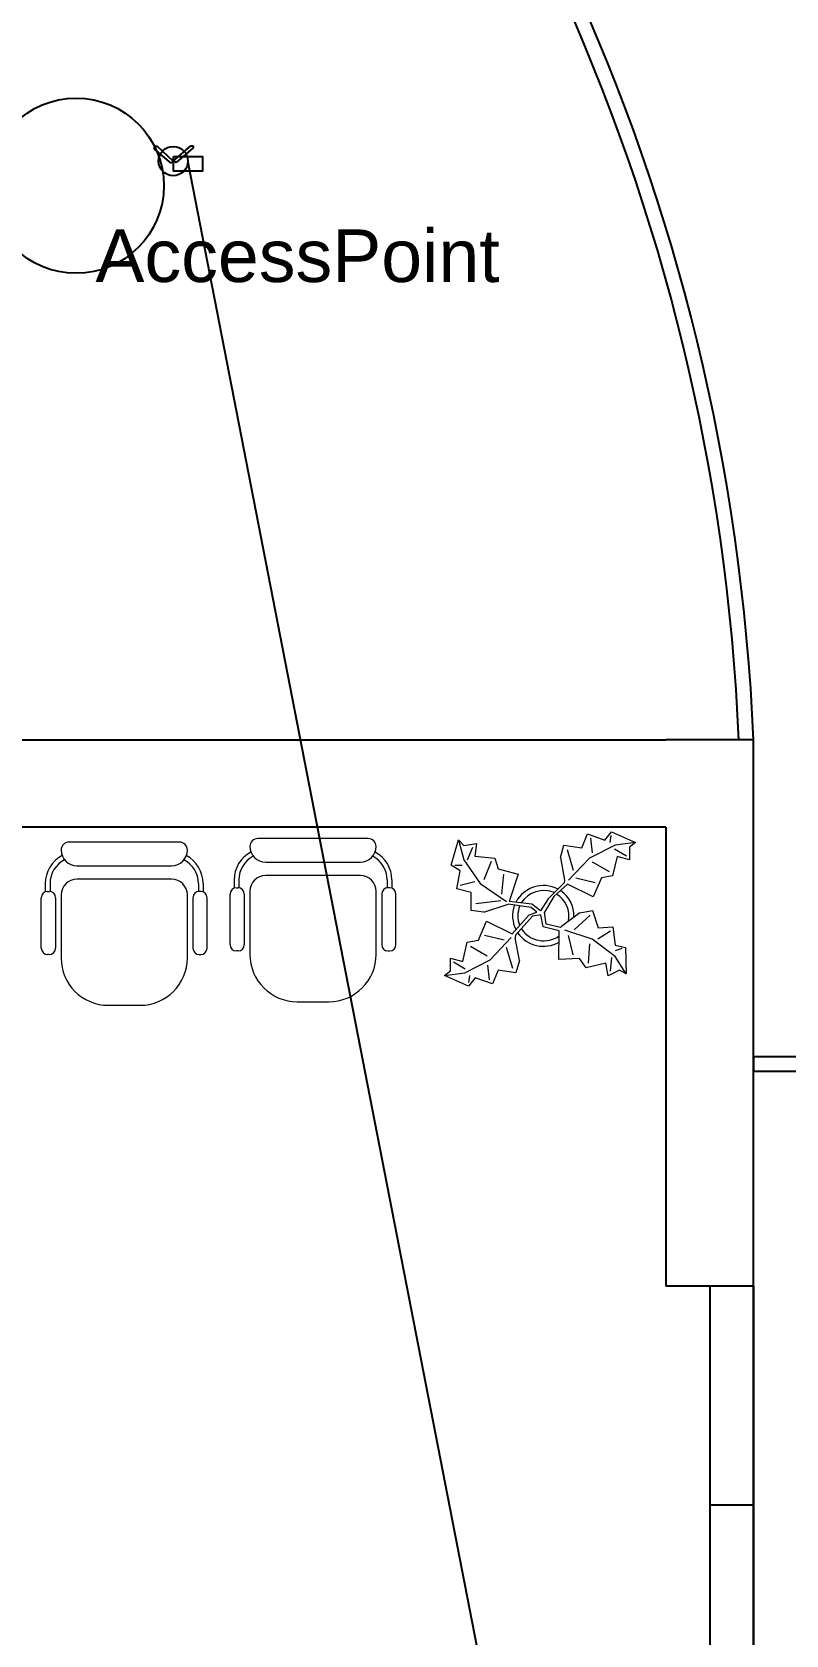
# Model space of a CAD drawing. Header units: millimetres. Extents: x -1911 to 4021, y -174 to 2851.
# Drawn here: x 3311 to 3569, y 1076 to 1625 of the extents above; entities that cross this region are included whole.
import ezdxf

# ---------------------------------------------------------------- set-up
doc = ezdxf.new("R2010")
doc.units = ezdxf.units.MM
doc.layers.add('ARREDI attrezzature - furniture', color=175, linetype='Continuous', lineweight=9)
doc.layers.add('PIANTA - plant', color=94, linetype='Continuous', lineweight=13)
doc.styles.get("Standard").update_dxf_attribs({"font": 'arial.ttf'})

# ---------------------------------------------------------------- blocks, each defined once
blk = doc.blocks.new('AccessPoint')
for p, q in [((1003.47, 1113.11), (1002.36, 1113.11)), ((1002.36, 1113.11), (1002.36, 1112.28)), ((1002.36, 1112.28), (1008.05, 1107.42)), ((1008.85, 1108.17), (1003.47, 1113.11)), ((1008.85, 1108.17), (1014.9, 1113.34)), ((1015.62, 1112.67), (1009.85, 1107.74)), ((1014.9, 1113.34), (1015.62, 1113.34)), ((1015.62, 1113.34), (1015.62, 1112.67)), ((1008.05, 1107.42), (1008.85, 1108.17)), ((1009.85, 1107.74), (1008.85, 1108.17))]:
    blk.add_line(p, q)
blk.add_circle((1008.85, 1108.17), 5)
blk = doc.blocks.new('pianta1')
at = {"layer": 'ARREDI attrezzature - furniture'}
for centre, radius, start, end in [((6015.66, 1844.21), 10.76, 62.5812, 151.2714), ((6015.81, 1844.02), 9.25, 67.3711, 147.472), ((6015.57, 1844.59), 8.75, 348.1647, 58.6725), ((6015.57, 1844.59), 10.5, 358.6147, 55.1169), ((6015.79, 1844.64), 10.73, 161.2017, 206.0918), ((6016.09, 1844.58), 9.24, 158.4094, 200.0301), ((6015.62, 1844.88), 10.72, 214.3757, 300.1028), ((6015.73, 1845.24), 9.18, 213.8219, 304.9414)]:
    blk.add_arc(centre, radius, start, end, dxfattribs=at)
at = {"layer": 'PIANTA - plant'}
for p, q in [((6028.77, 1867.9), (6030.68, 1872.63)), ((6030.68, 1872.63), (6036.63, 1870.54)), ((6036.63, 1870.54), (6038.9, 1873.35)), ((6038.73, 1872.12), (6038.39, 1869.67)), ((6038.9, 1873.35), (6047.14, 1869.69)), ((5984.08, 1861.91), (5986.55, 1870.57)), ((5986.55, 1870.57), (5988.41, 1868.72)), ((5986.55, 1870.57), (5988.41, 1863.77)), ((5988.41, 1868.72), (5992.74, 1869.34)), ((5989.65, 1863.77), (5991.5, 1868.1)), ((5992.74, 1869.34), (5992.12, 1865)), ((6021.42, 1864.56), (6022.64, 1868.76)), ((6022.64, 1868.76), (6028.77, 1867.9)), ((6023.69, 1867.36), (6025.81, 1860.19)), ((6040.14, 1868.8), (6031.4, 1864.4)), ((6031.73, 1871.23), (6032.27, 1866.16)), ((6039.97, 1867.57), (6044, 1865.13)), ((6047.14, 1869.69), (6040.14, 1868.8)), ((6047.14, 1869.69), (6045.04, 1868.11)), ((6045.04, 1868.11), (6045.05, 1863.73)), ((5987.17, 1860.05), (5984.08, 1861.91)), ((5985.32, 1861.91), (5987.79, 1861.91)), ((5988.41, 1863.77), (5993.98, 1855.72)), ((5992.12, 1865), (5998.93, 1864.39)), ((5997.69, 1863.15), (5995.22, 1856.96)), ((5998.93, 1864.39), (6000.17, 1860.67)), ((6000.17, 1860.67), (6006.97, 1858.82)), ((6021.42, 1864.56), (6022.84, 1856.86)), ((6031.4, 1864.4), (6024.21, 1856.8)), ((6038.23, 1859.69), (6032.45, 1863.01)), ((6040.85, 1864.95), (6039.29, 1858.3)), ((6045.05, 1863.73), (6040.85, 1864.95)), ((5985.93, 1853.87), (5987.17, 1860.05)), ((5987.17, 1855.1), (5992.12, 1856.34)), ((5993.98, 1855.72), (6002.99, 1849.56)), ((6001.4, 1852.01), (6002.02, 1858.82)), ((6006.97, 1858.82), (6003.88, 1849.54)), ((6022.72, 1855.86), (6017.26, 1850.41)), ((6019.16, 1851.2), (6023.89, 1855.46)), ((6022.84, 1856.86), (6022.72, 1855.86)), ((6032.65, 1851.11), (6023.89, 1855.46)), ((6026.69, 1857.57), (6033.34, 1856.01)), ((6035.44, 1857.59), (6032.65, 1851.11)), ((6039.29, 1858.3), (6035.44, 1857.59)), ((5990.88, 1852.63), (5985.93, 1853.87)), ((5990.88, 1846.44), (5990.88, 1852.63)), ((6001, 1849.68), (5992.53, 1848.67)), ((6011.69, 1848.54), (6003.88, 1849.54)), ((6017.26, 1850.41), (6014.59, 1846.3)), ((6019.16, 1851.2), (6016.02, 1845.84)), ((5995.22, 1845.82), (5990.88, 1846.44)), ((5995.22, 1845.82), (6003.56, 1848.58)), ((6011.39, 1847.44), (6003.56, 1848.58)), ((6004.94, 1838.43), (6010.68, 1844.93)), ((6011.92, 1844.47), (6006.11, 1838.03)), ((6010.68, 1844.93), (6013.35, 1845.84)), ((6013.35, 1845.84), (6011.39, 1847.44)), ((6014.59, 1846.3), (6011.69, 1848.54)), ((6014.77, 1844.93), (6011.92, 1844.47)), ((6015.48, 1840.82), (6014.77, 1844.93)), ((6016.55, 1841.74), (6016.02, 1845.84)), ((6028.09, 1845.65), (6021.79, 1841)), ((6031.6, 1844.84), (6026.09, 1839.8)), ((6028.09, 1845.65), (6032.4, 1846.4)), ((6032.4, 1846.4), (6034.31, 1840.52)), ((5993.4, 1836.3), (5996.18, 1842.78)), ((5996.18, 1842.78), (6004.94, 1838.43)), ((6021, 1839.44), (6015.48, 1840.82)), ((6021.4, 1840.61), (6016.55, 1841.74)), ((6016.55, 1841.74), (6016.55, 1841.74)), ((6020.92, 1829.66), (6021, 1839.44)), ((6021.79, 1841), (6021.4, 1840.61)), ((6032.32, 1836.62), (6022.96, 1839.65)), ((6038.61, 1839.31), (6034.28, 1836.6)), ((6034.31, 1840.52), (6039.4, 1840.87)), ((6039.4, 1840.87), (6040.13, 1834.6)), ((5987.99, 1828.94), (5989.55, 1835.59)), ((5989.55, 1835.59), (5993.4, 1836.3)), ((5990.6, 1834.2), (5996.38, 1830.88)), ((6002.15, 1836.32), (5995.49, 1837.88)), ((5997.44, 1829.49), (6004.62, 1837.17)), ((6005.14, 1826.53), (6003.03, 1833.7)), ((6006.11, 1838.03), (6005.99, 1837.03)), ((6007.41, 1829.33), (6005.99, 1837.03)), ((6024.11, 1837.86), (6025.63, 1831.19)), ((6031.09, 1828.41), (6031.53, 1835.06)), ((6040.11, 1830.69), (6032.32, 1836.62)), ((6042.47, 1833.41), (6040.12, 1832.65)), ((6040.13, 1834.6), (6043.65, 1833.79)), ((6043.65, 1833.79), (6043.97, 1824.79)), ((5983.78, 1830.16), (5987.99, 1828.94)), ((5983.79, 1825.78), (5983.78, 1830.16)), ((5988.87, 1826.32), (5984.84, 1828.76)), ((5988.7, 1825.09), (5997.44, 1829.49)), ((5997.1, 1822.66), (5996.57, 1827.73)), ((6007.41, 1829.33), (6006.2, 1825.13)), ((6027.97, 1830), (6020.92, 1829.66)), ((6030.29, 1826.85), (6027.97, 1830)), ((6036.96, 1828.37), (6030.29, 1826.85)), ((6037.71, 1824.06), (6036.96, 1828.37)), ((6038.93, 1830.31), (6038.5, 1825.61)), ((6043.97, 1824.79), (6040.11, 1830.69)), ((5981.7, 1824.2), (5983.79, 1825.78)), ((5981.7, 1824.2), (5988.7, 1825.09)), ((5989.93, 1820.54), (5981.7, 1824.2)), ((5992.2, 1823.35), (5989.93, 1820.54)), ((5990.1, 1821.77), (5990.45, 1824.22)), ((5998.15, 1821.26), (5992.2, 1823.35)), ((6000.07, 1825.99), (5998.15, 1821.26)), ((6006.2, 1825.13), (6000.07, 1825.99)), ((6041.63, 1825.98), (6037.71, 1824.06)), ((6043.97, 1824.79), (6041.63, 1825.98))]:
    blk.add_line(p, q, dxfattribs=at)

msp = doc.modelspace()

# ---------------------------------------------------------------- linework, layer by layer
at = {"color": 1}
msp.add_line((3533.98, 709.58), (3364.52, 1580.45), dxfattribs=at)
for p, q in [((2928.04, 1382.78), (3528.04, 1382.78)), ((3558.04, 1382.78), (3528.04, 1382.78)), ((3558.04, 462.78), (3558.04, 1382.78)), ((3558.04, 382.78), (3558.04, 1382.78)), ((3528.04, 1352.78), (2958.04, 1352.78)), ((3528.04, 1352.78), (3528.04, 1195.71))]:
    msp.add_line(p, q)
at = {"color": 0}
for p, q in [((3558.04, 1195.71), (3558.04, 1274.25)), ((3558.04, 1274.25), (3658.04, 1274.25)), ((3558.04, 1274.25), (3558.04, 1269.25)), ((3558.04, 1269.25), (3653.04, 1269.25)), ((3558.04, 1195.71), (3528.04, 1195.71)), ((3558.04, 1045.71), (3558.04, 1195.71))]:
    msp.add_line(p, q, dxfattribs=at)
at = {"color": 2}
for p, q in [((3543.04, 1195.71), (3543.04, 1045.71)), ((3558.04, 1195.71), (3558.04, 1045.71)), ((3558.04, 1120.71), (3543.04, 1120.71))]:
    msp.add_line(p, q, dxfattribs=at)
at = {"color": 242, "true_color": 0xcd2027}
msp.add_lwpolyline([(3359.5, 1582.47), (3369.5, 1582.47), (3369.5, 1577.47), (3359.5, 1577.47)], close=True, dxfattribs=at)
at = {"color": 0}
msp.add_circle((3326.25, 1572.46), 30, dxfattribs=at)
at = {"color": 2}
for radius in [700.64, 695.64]:
    msp.add_arc((2858.04, 1352.78), radius, 2.45403, 177.54597, dxfattribs=at)
at = {"layer": 'ARREDI attrezzature - furniture'}
for p, q in [((3321.09, 1344.99), (3321.09, 1344.99)), ((3321.09, 1344.99), (3321.09, 1344.99)), ((3321.09, 1344.99), (3321.09, 1344.99)), ((3361.59, 1347.69), (3323.79, 1347.69)), ((3364.29, 1344.99), (3364.29, 1344.99)), ((3364.29, 1344.99), (3364.29, 1344.99)), ((3364.29, 1344.99), (3364.29, 1344.99)), ((3426.2, 1348.92), (3388.4, 1348.92)), ((3326.49, 1339.59), (3358.89, 1339.59)), ((3326.49, 1339.59), (3358.89, 1339.59)), ((3326.49, 1339.59), (3358.89, 1339.59)), ((3326.49, 1339.59), (3358.89, 1339.59)), ((3326.49, 1339.59), (3358.89, 1339.59)), ((3326.49, 1339.59), (3358.89, 1339.59)), ((3391.1, 1340.82), (3423.5, 1340.82)), ((3391.1, 1340.82), (3423.5, 1340.82)), ((3391.1, 1340.82), (3423.5, 1340.82)), ((3391.1, 1340.82), (3423.5, 1340.82)), ((3391.1, 1340.82), (3423.5, 1340.82)), ((3391.1, 1340.82), (3423.5, 1340.82)), ((3358.89, 1335.03), (3326.49, 1335.03)), ((3358.89, 1335.03), (3326.49, 1335.03)), ((3358.89, 1335.03), (3326.49, 1335.03)), ((3358.89, 1335.03), (3326.49, 1335.03)), ((3358.89, 1335.03), (3326.49, 1335.03)), ((3358.89, 1335.03), (3326.49, 1335.03)), ((3380.3, 1334.76), (3380.3, 1331.91)), ((3380.3, 1334.76), (3380.3, 1331.91)), ((3380.3, 1334.76), (3380.3, 1331.91)), ((3380.3, 1334.76), (3380.3, 1331.91)), ((3380.3, 1334.76), (3380.3, 1331.91)), ((3380.3, 1334.76), (3380.3, 1331.91)), ((3381.92, 1334.76), (3381.92, 1332.04)), ((3381.92, 1334.76), (3381.92, 1332.04)), ((3381.92, 1334.76), (3381.92, 1332.04)), ((3381.92, 1334.76), (3381.92, 1332.04)), ((3381.92, 1334.76), (3381.92, 1332.04)), ((3381.92, 1334.76), (3381.92, 1332.04)), ((3423.5, 1336.26), (3391.1, 1336.26)), ((3423.5, 1336.26), (3391.1, 1336.26)), ((3423.5, 1336.26), (3391.1, 1336.26)), ((3423.5, 1336.26), (3391.1, 1336.26)), ((3423.5, 1336.26), (3391.1, 1336.26)), ((3423.5, 1336.26), (3391.1, 1336.26)), ((3432.68, 1334.76), (3432.68, 1332.04)), ((3432.68, 1334.76), (3432.68, 1332.04)), ((3432.68, 1334.76), (3432.68, 1332.04)), ((3432.68, 1334.76), (3432.68, 1332.04)), ((3432.68, 1334.76), (3432.68, 1332.04)), ((3432.68, 1334.76), (3432.68, 1332.04)), ((3434.3, 1334.76), (3434.3, 1331.91)), ((3434.3, 1334.76), (3434.3, 1331.91)), ((3434.3, 1334.76), (3434.3, 1331.91)), ((3434.3, 1334.76), (3434.3, 1331.91)), ((3434.3, 1334.76), (3434.3, 1331.91)), ((3434.3, 1334.76), (3434.3, 1331.91)), ((3314.32, 1311.39), (3314.32, 1328.67)), ((3314.32, 1311.39), (3314.32, 1328.67)), ((3314.32, 1311.39), (3314.32, 1328.67)), ((3314.32, 1311.39), (3314.32, 1328.67)), ((3314.32, 1311.39), (3314.32, 1328.67)), ((3314.32, 1311.39), (3314.32, 1328.67)), ((3315.69, 1333.53), (3315.69, 1330.68)), ((3315.69, 1333.53), (3315.69, 1330.68)), ((3315.69, 1333.53), (3315.69, 1330.68)), ((3315.69, 1333.53), (3315.69, 1330.68)), ((3315.69, 1333.53), (3315.69, 1330.68)), ((3315.69, 1333.53), (3315.69, 1330.68)), ((3316.48, 1330.83), (3317.02, 1330.83)), ((3316.48, 1330.83), (3317.02, 1330.83)), ((3316.48, 1330.83), (3317.02, 1330.83)), ((3316.48, 1330.83), (3317.02, 1330.83)), ((3316.48, 1330.83), (3317.02, 1330.83)), ((3316.48, 1330.83), (3317.02, 1330.83)), ((3317.31, 1333.53), (3317.31, 1330.81)), ((3317.31, 1333.53), (3317.31, 1330.81)), ((3317.31, 1333.53), (3317.31, 1330.81)), ((3317.31, 1333.53), (3317.31, 1330.81)), ((3317.31, 1333.53), (3317.31, 1330.81)), ((3317.31, 1333.53), (3317.31, 1330.81)), ((3319.18, 1328.67), (3319.18, 1311.39)), ((3319.18, 1328.67), (3319.18, 1311.39)), ((3319.18, 1328.67), (3319.18, 1311.39)), ((3319.18, 1328.67), (3319.18, 1311.39)), ((3319.18, 1328.67), (3319.18, 1311.39)), ((3319.18, 1328.67), (3319.18, 1311.39)), ((3321.09, 1329.63), (3321.09, 1308.03)), ((3321.09, 1329.63), (3321.09, 1308.03)), ((3321.09, 1329.63), (3321.09, 1308.03)), ((3321.09, 1329.63), (3321.09, 1308.03)), ((3321.09, 1329.63), (3321.09, 1308.03)), ((3321.09, 1329.63), (3321.09, 1308.03)), ((3364.29, 1308.03), (3364.29, 1329.63)), ((3364.29, 1308.03), (3364.29, 1329.63)), ((3364.29, 1308.03), (3364.29, 1329.63)), ((3364.29, 1308.03), (3364.29, 1329.63)), ((3364.29, 1308.03), (3364.29, 1329.63)), ((3364.29, 1308.03), (3364.29, 1329.63)), ((3366.2, 1328.67), (3366.2, 1311.39)), ((3366.2, 1328.67), (3366.2, 1311.39)), ((3366.2, 1328.67), (3366.2, 1311.39)), ((3366.2, 1328.67), (3366.2, 1311.39)), ((3366.2, 1328.67), (3366.2, 1311.39)), ((3366.2, 1328.67), (3366.2, 1311.39)), ((3368.07, 1333.53), (3368.07, 1330.81)), ((3368.07, 1333.53), (3368.07, 1330.81)), ((3368.07, 1333.53), (3368.07, 1330.81)), ((3368.07, 1333.53), (3368.07, 1330.81)), ((3368.07, 1333.53), (3368.07, 1330.81)), ((3368.07, 1333.53), (3368.07, 1330.81)), ((3368.9, 1330.83), (3368.36, 1330.83)), ((3368.9, 1330.83), (3368.36, 1330.83)), ((3368.9, 1330.83), (3368.36, 1330.83)), ((3368.9, 1330.83), (3368.36, 1330.83)), ((3368.9, 1330.83), (3368.36, 1330.83)), ((3368.9, 1330.83), (3368.36, 1330.83)), ((3369.69, 1333.53), (3369.69, 1330.68)), ((3369.69, 1333.53), (3369.69, 1330.68)), ((3369.69, 1333.53), (3369.69, 1330.68)), ((3369.69, 1333.53), (3369.69, 1330.68)), ((3369.69, 1333.53), (3369.69, 1330.68)), ((3369.69, 1333.53), (3369.69, 1330.68)), ((3371.06, 1311.39), (3371.06, 1328.67)), ((3371.06, 1311.39), (3371.06, 1328.67)), ((3371.06, 1311.39), (3371.06, 1328.67)), ((3371.06, 1311.39), (3371.06, 1328.67)), ((3371.06, 1311.39), (3371.06, 1328.67)), ((3371.06, 1311.39), (3371.06, 1328.67)), ((3378.93, 1312.62), (3378.93, 1329.9)), ((3378.93, 1312.62), (3378.93, 1329.9)), ((3378.93, 1312.62), (3378.93, 1329.9)), ((3378.93, 1312.62), (3378.93, 1329.9)), ((3378.93, 1312.62), (3378.93, 1329.9)), ((3378.93, 1312.62), (3378.93, 1329.9)), ((3381.09, 1332.06), (3381.63, 1332.06)), ((3381.09, 1332.06), (3381.63, 1332.06)), ((3381.09, 1332.06), (3381.63, 1332.06)), ((3381.09, 1332.06), (3381.63, 1332.06)), ((3381.09, 1332.06), (3381.63, 1332.06)), ((3381.09, 1332.06), (3381.63, 1332.06)), ((3383.79, 1329.9), (3383.79, 1312.62)), ((3383.79, 1329.9), (3383.79, 1312.62)), ((3383.79, 1329.9), (3383.79, 1312.62)), ((3383.79, 1329.9), (3383.79, 1312.62)), ((3383.79, 1329.9), (3383.79, 1312.62)), ((3383.79, 1329.9), (3383.79, 1312.62)), ((3385.7, 1330.86), (3385.7, 1309.26)), ((3385.7, 1330.86), (3385.7, 1309.26)), ((3385.7, 1330.86), (3385.7, 1309.26)), ((3385.7, 1330.86), (3385.7, 1309.26)), ((3385.7, 1330.86), (3385.7, 1309.26)), ((3385.7, 1330.86), (3385.7, 1309.26)), ((3428.9, 1309.26), (3428.9, 1330.86)), ((3428.9, 1309.26), (3428.9, 1330.86)), ((3428.9, 1309.26), (3428.9, 1330.86)), ((3428.9, 1309.26), (3428.9, 1330.86)), ((3428.9, 1309.26), (3428.9, 1330.86)), ((3428.9, 1309.26), (3428.9, 1330.86)), ((3430.8, 1329.9), (3430.8, 1312.62)), ((3430.8, 1329.9), (3430.8, 1312.62)), ((3430.8, 1329.9), (3430.8, 1312.62)), ((3430.8, 1329.9), (3430.8, 1312.62)), ((3430.8, 1329.9), (3430.8, 1312.62)), ((3430.8, 1329.9), (3430.8, 1312.62)), ((3433.5, 1332.06), (3432.96, 1332.06)), ((3433.5, 1332.06), (3432.96, 1332.06)), ((3433.5, 1332.06), (3432.96, 1332.06)), ((3433.5, 1332.06), (3432.96, 1332.06)), ((3433.5, 1332.06), (3432.96, 1332.06)), ((3433.5, 1332.06), (3432.96, 1332.06)), ((3435.66, 1312.62), (3435.66, 1329.9)), ((3435.66, 1312.62), (3435.66, 1329.9)), ((3435.66, 1312.62), (3435.66, 1329.9)), ((3435.66, 1312.62), (3435.66, 1329.9)), ((3435.66, 1312.62), (3435.66, 1329.9)), ((3435.66, 1312.62), (3435.66, 1329.9)), ((3317.02, 1309.23), (3316.48, 1309.23)), ((3317.02, 1309.23), (3316.48, 1309.23)), ((3317.02, 1309.23), (3316.48, 1309.23)), ((3317.02, 1309.23), (3316.48, 1309.23)), ((3317.02, 1309.23), (3316.48, 1309.23)), ((3317.02, 1309.23), (3316.48, 1309.23)), ((3368.36, 1309.23), (3368.9, 1309.23)), ((3368.36, 1309.23), (3368.9, 1309.23)), ((3368.36, 1309.23), (3368.9, 1309.23)), ((3368.36, 1309.23), (3368.9, 1309.23)), ((3368.36, 1309.23), (3368.9, 1309.23)), ((3368.36, 1309.23), (3368.9, 1309.23)), ((3381.63, 1310.46), (3381.09, 1310.46)), ((3381.63, 1310.46), (3381.09, 1310.46)), ((3381.63, 1310.46), (3381.09, 1310.46)), ((3381.63, 1310.46), (3381.09, 1310.46)), ((3381.63, 1310.46), (3381.09, 1310.46)), ((3381.63, 1310.46), (3381.09, 1310.46)), ((3432.96, 1310.46), (3433.5, 1310.46)), ((3432.96, 1310.46), (3433.5, 1310.46)), ((3432.96, 1310.46), (3433.5, 1310.46)), ((3432.96, 1310.46), (3433.5, 1310.46)), ((3432.96, 1310.46), (3433.5, 1310.46)), ((3432.96, 1310.46), (3433.5, 1310.46)), ((3337.29, 1291.83), (3348.09, 1291.83)), ((3337.29, 1291.83), (3348.09, 1291.83)), ((3337.29, 1291.83), (3348.09, 1291.83)), ((3337.29, 1291.83), (3348.09, 1291.83)), ((3337.29, 1291.83), (3348.09, 1291.83)), ((3337.29, 1291.83), (3348.09, 1291.83)), ((3401.9, 1293.06), (3412.7, 1293.06)), ((3401.9, 1293.06), (3412.7, 1293.06)), ((3401.9, 1293.06), (3412.7, 1293.06)), ((3401.9, 1293.06), (3412.7, 1293.06)), ((3401.9, 1293.06), (3412.7, 1293.06)), ((3401.9, 1293.06), (3412.7, 1293.06))]:
    msp.add_line(p, q, dxfattribs=at)
for centre, radius, start, end in [((3323.79, 1344.99), 2.7, 90, 180), ((3323.79, 1344.99), 2.7, 90, 180), ((3323.79, 1344.99), 2.7, 90, 180), ((3323.79, 1344.99), 2.7, 90, 180), ((3326.49, 1344.99), 5.4, 180, 270), ((3326.49, 1344.99), 5.4, 180, 270), ((3326.49, 1344.99), 5.4, 180, 270), ((3326.49, 1344.99), 5.4, 180, 270), ((3326.49, 1344.99), 5.4, 180, 270), ((3326.49, 1344.99), 5.4, 180, 270), ((3358.89, 1344.99), 5.4, 270, 0), ((3358.89, 1344.99), 5.4, 270, 0), ((3358.89, 1344.99), 5.4, 270, 0), ((3358.89, 1344.99), 5.4, 270, 0), ((3358.89, 1344.99), 5.4, 270, 0), ((3358.89, 1344.99), 5.4, 270, 0), ((3361.59, 1344.99), 2.7, 0, 90), ((3361.59, 1344.99), 2.7, 0, 90), ((3361.59, 1344.99), 2.7, 0, 90), ((3361.59, 1344.99), 2.7, 0, 90), ((3388.4, 1346.22), 2.7, 90, 180), ((3391.1, 1346.22), 5.4, 180, 270), ((3391.1, 1346.22), 5.4, 180, 270), ((3391.1, 1346.22), 5.4, 180, 270), ((3391.1, 1346.22), 5.4, 180, 270), ((3391.1, 1346.22), 5.4, 180, 270), ((3391.1, 1346.22), 5.4, 180, 270), ((3423.5, 1346.22), 5.4, 270, 0), ((3423.5, 1346.22), 5.4, 270, 0), ((3423.5, 1346.22), 5.4, 270, 0), ((3423.5, 1346.22), 5.4, 270, 0), ((3423.5, 1346.22), 5.4, 270, 0), ((3423.5, 1346.22), 5.4, 270, 0), ((3426.2, 1346.22), 2.7, 0, 90), ((3326.49, 1333.53), 10.8, 117.8806, 180), ((3326.49, 1333.53), 10.8, 117.8806, 180), ((3326.49, 1333.53), 10.8, 117.8806, 180), ((3326.49, 1333.53), 10.8, 117.8806, 180), ((3326.49, 1333.53), 10.8, 117.8806, 180), ((3326.49, 1333.53), 10.8, 117.8806, 180), ((3326.49, 1333.53), 9.18, 117.6195, 180), ((3326.49, 1333.53), 9.18, 117.6195, 180), ((3326.49, 1333.53), 9.18, 117.6195, 180), ((3326.49, 1333.53), 9.18, 117.6195, 180), ((3326.49, 1333.53), 9.18, 117.6195, 180), ((3326.49, 1333.53), 9.18, 117.6195, 180), ((3358.89, 1333.53), 9.18, 0, 62.3805), ((3358.89, 1333.53), 9.18, 0, 62.3805), ((3358.89, 1333.53), 9.18, 0, 62.3805), ((3358.89, 1333.53), 9.18, 0, 62.3805), ((3358.89, 1333.53), 9.18, 0, 62.3805), ((3358.89, 1333.53), 9.18, 0, 62.3805), ((3358.89, 1333.53), 10.8, 0, 62.1194), ((3358.89, 1333.53), 10.8, 0, 62.1194), ((3358.89, 1333.53), 10.8, 0, 62.1194), ((3358.89, 1333.53), 10.8, 0, 62.1194), ((3358.89, 1333.53), 10.8, 0, 62.1194), ((3358.89, 1333.53), 10.8, 0, 62.1194), ((3391.1, 1334.76), 10.8, 117.8806, 180), ((3391.1, 1334.76), 10.8, 117.8806, 180), ((3391.1, 1334.76), 10.8, 117.8806, 180), ((3391.1, 1334.76), 10.8, 117.8806, 180), ((3391.1, 1334.76), 10.8, 117.8806, 180), ((3391.1, 1334.76), 10.8, 117.8806, 180), ((3391.1, 1334.76), 9.18, 117.6195, 180), ((3391.1, 1334.76), 9.18, 117.6195, 180), ((3391.1, 1334.76), 9.18, 117.6195, 180), ((3391.1, 1334.76), 9.18, 117.6195, 180), ((3391.1, 1334.76), 9.18, 117.6195, 180), ((3391.1, 1334.76), 9.18, 117.6195, 180), ((3423.5, 1334.76), 9.18, 0, 62.3805), ((3423.5, 1334.76), 9.18, 0, 62.3805), ((3423.5, 1334.76), 9.18, 0, 62.3805), ((3423.5, 1334.76), 9.18, 0, 62.3805), ((3423.5, 1334.76), 9.18, 0, 62.3805), ((3423.5, 1334.76), 9.18, 0, 62.3805), ((3423.5, 1334.76), 10.8, 0, 62.1194), ((3423.5, 1334.76), 10.8, 0, 62.1194), ((3423.5, 1334.76), 10.8, 0, 62.1194), ((3423.5, 1334.76), 10.8, 0, 62.1194), ((3423.5, 1334.76), 10.8, 0, 62.1194), ((3423.5, 1334.76), 10.8, 0, 62.1194), ((3326.49, 1329.63), 5.4, 90, 180), ((3326.49, 1329.63), 5.4, 90, 180), ((3326.49, 1329.63), 5.4, 90, 180), ((3326.49, 1329.63), 5.4, 90, 180), ((3326.49, 1329.63), 5.4, 90, 180), ((3326.49, 1329.63), 5.4, 90, 180), ((3358.89, 1329.63), 5.4, 0, 90), ((3358.89, 1329.63), 5.4, 0, 90), ((3358.89, 1329.63), 5.4, 0, 90), ((3358.89, 1329.63), 5.4, 0, 90), ((3358.89, 1329.63), 5.4, 0, 90), ((3358.89, 1329.63), 5.4, 0, 90), ((3391.1, 1330.86), 5.4, 90, 180), ((3391.1, 1330.86), 5.4, 90, 180), ((3391.1, 1330.86), 5.4, 90, 180), ((3391.1, 1330.86), 5.4, 90, 180), ((3391.1, 1330.86), 5.4, 90, 180), ((3391.1, 1330.86), 5.4, 90, 180), ((3423.5, 1330.86), 5.4, 0, 90), ((3423.5, 1330.86), 5.4, 0, 90), ((3423.5, 1330.86), 5.4, 0, 90), ((3423.5, 1330.86), 5.4, 0, 90), ((3423.5, 1330.86), 5.4, 0, 90), ((3423.5, 1330.86), 5.4, 0, 90), ((3316.48, 1328.67), 2.16, 90, 180), ((3316.48, 1328.67), 2.16, 90, 180), ((3316.48, 1328.67), 2.16, 90, 180), ((3316.48, 1328.67), 2.16, 90, 180), ((3316.48, 1328.67), 2.16, 90, 180), ((3316.48, 1328.67), 2.16, 90, 180), ((3317.02, 1328.67), 2.16, 0, 90), ((3317.02, 1328.67), 2.16, 0, 90), ((3317.02, 1328.67), 2.16, 0, 90), ((3317.02, 1328.67), 2.16, 0, 90), ((3317.02, 1328.67), 2.16, 0, 90), ((3317.02, 1328.67), 2.16, 0, 90), ((3368.36, 1328.67), 2.16, 90, 180), ((3368.36, 1328.67), 2.16, 90, 180), ((3368.36, 1328.67), 2.16, 90, 180), ((3368.36, 1328.67), 2.16, 90, 180), ((3368.36, 1328.67), 2.16, 90, 180), ((3368.36, 1328.67), 2.16, 90, 180), ((3368.9, 1328.67), 2.16, 0, 90), ((3368.9, 1328.67), 2.16, 0, 90), ((3368.9, 1328.67), 2.16, 0, 90), ((3368.9, 1328.67), 2.16, 0, 90), ((3368.9, 1328.67), 2.16, 0, 90), ((3368.9, 1328.67), 2.16, 0, 90), ((3381.09, 1329.9), 2.16, 90, 180), ((3381.09, 1329.9), 2.16, 90, 180), ((3381.09, 1329.9), 2.16, 90, 180), ((3381.09, 1329.9), 2.16, 90, 180), ((3381.09, 1329.9), 2.16, 90, 180), ((3381.09, 1329.9), 2.16, 90, 180), ((3381.63, 1329.9), 2.16, 0, 90), ((3381.63, 1329.9), 2.16, 0, 90), ((3381.63, 1329.9), 2.16, 0, 90), ((3381.63, 1329.9), 2.16, 0, 90), ((3381.63, 1329.9), 2.16, 0, 90), ((3381.63, 1329.9), 2.16, 0, 90), ((3432.96, 1329.9), 2.16, 90, 180), ((3432.96, 1329.9), 2.16, 90, 180), ((3432.96, 1329.9), 2.16, 90, 180), ((3432.96, 1329.9), 2.16, 90, 180), ((3432.96, 1329.9), 2.16, 90, 180), ((3432.96, 1329.9), 2.16, 90, 180), ((3433.5, 1329.9), 2.16, 0, 90), ((3433.5, 1329.9), 2.16, 0, 90), ((3433.5, 1329.9), 2.16, 0, 90), ((3433.5, 1329.9), 2.16, 0, 90), ((3433.5, 1329.9), 2.16, 0, 90), ((3433.5, 1329.9), 2.16, 0, 90), ((3381.09, 1312.62), 2.16, 180, 270), ((3381.09, 1312.62), 2.16, 180, 270), ((3381.09, 1312.62), 2.16, 180, 270), ((3381.09, 1312.62), 2.16, 180, 270), ((3381.09, 1312.62), 2.16, 180, 270), ((3381.09, 1312.62), 2.16, 180, 270), ((3381.63, 1312.62), 2.16, 270, 0), ((3381.63, 1312.62), 2.16, 270, 0), ((3381.63, 1312.62), 2.16, 270, 0), ((3381.63, 1312.62), 2.16, 270, 0), ((3381.63, 1312.62), 2.16, 270, 0), ((3381.63, 1312.62), 2.16, 270, 0), ((3432.96, 1312.62), 2.16, 180, 270), ((3432.96, 1312.62), 2.16, 180, 270), ((3432.96, 1312.62), 2.16, 180, 270), ((3432.96, 1312.62), 2.16, 180, 270), ((3432.96, 1312.62), 2.16, 180, 270), ((3432.96, 1312.62), 2.16, 180, 270), ((3433.5, 1312.62), 2.16, 270, 0), ((3433.5, 1312.62), 2.16, 270, 0), ((3433.5, 1312.62), 2.16, 270, 0), ((3433.5, 1312.62), 2.16, 270, 0), ((3433.5, 1312.62), 2.16, 270, 0), ((3433.5, 1312.62), 2.16, 270, 0), ((3316.48, 1311.39), 2.16, 180, 270), ((3316.48, 1311.39), 2.16, 180, 270), ((3316.48, 1311.39), 2.16, 180, 270), ((3316.48, 1311.39), 2.16, 180, 270), ((3316.48, 1311.39), 2.16, 180, 270), ((3316.48, 1311.39), 2.16, 180, 270), ((3317.02, 1311.39), 2.16, 270, 0), ((3317.02, 1311.39), 2.16, 270, 0), ((3317.02, 1311.39), 2.16, 270, 0), ((3317.02, 1311.39), 2.16, 270, 0), ((3317.02, 1311.39), 2.16, 270, 0), ((3317.02, 1311.39), 2.16, 270, 0), ((3337.29, 1308.03), 16.2, 180, 270), ((3337.29, 1308.03), 16.2, 180, 270), ((3337.29, 1308.03), 16.2, 180, 270), ((3337.29, 1308.03), 16.2, 180, 270), ((3337.29, 1308.03), 16.2, 180, 270), ((3337.29, 1308.03), 16.2, 180, 270), ((3348.09, 1308.03), 16.2, 270, 0), ((3348.09, 1308.03), 16.2, 270, 0), ((3348.09, 1308.03), 16.2, 270, 0), ((3348.09, 1308.03), 16.2, 270, 0), ((3348.09, 1308.03), 16.2, 270, 0), ((3348.09, 1308.03), 16.2, 270, 0), ((3368.36, 1311.39), 2.16, 180, 270), ((3368.36, 1311.39), 2.16, 180, 270), ((3368.36, 1311.39), 2.16, 180, 270), ((3368.36, 1311.39), 2.16, 180, 270), ((3368.36, 1311.39), 2.16, 180, 270), ((3368.36, 1311.39), 2.16, 180, 270), ((3368.9, 1311.39), 2.16, 270, 0), ((3368.9, 1311.39), 2.16, 270, 0), ((3368.9, 1311.39), 2.16, 270, 0), ((3368.9, 1311.39), 2.16, 270, 0), ((3368.9, 1311.39), 2.16, 270, 0), ((3368.9, 1311.39), 2.16, 270, 0), ((3401.9, 1309.26), 16.2, 180, 270), ((3401.9, 1309.26), 16.2, 180, 270), ((3401.9, 1309.26), 16.2, 180, 270), ((3401.9, 1309.26), 16.2, 180, 270), ((3401.9, 1309.26), 16.2, 180, 270), ((3401.9, 1309.26), 16.2, 180, 270), ((3412.7, 1309.26), 16.2, 270, 0), ((3412.7, 1309.26), 16.2, 270, 0), ((3412.7, 1309.26), 16.2, 270, 0), ((3412.7, 1309.26), 16.2, 270, 0), ((3412.7, 1309.26), 16.2, 270, 0), ((3412.7, 1309.26), 16.2, 270, 0)]:
    msp.add_arc(centre, radius, start, end, dxfattribs=at)

# ---------------------------------------------------------------- block references
msp.add_blockref('AccessPoint', (2350.62, 472.72))
at = {"color": 6}
msp.add_blockref('pianta1', (-2529.46, -522.13), dxfattribs=at)

# ---------------------------------------------------------------- texts
at = {"insert": (3332.84, 1557.48), "char_height": 18, "attachment_point": 1}
msp.add_mtext_dynamic_manual_height_columns('\\A1;AccessPoint', width=258.0479, gutter_width=12.5, heights=[66.42], dxfattribs=at)

doc.saveas('drawing.dxf')
